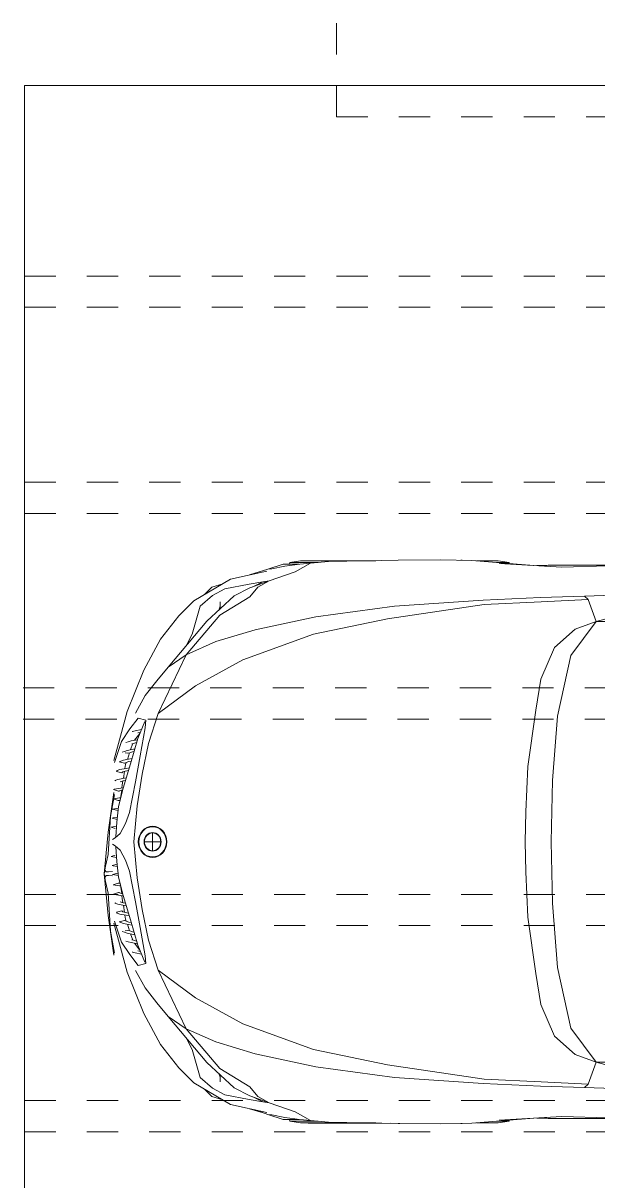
# Model space of a CAD drawing. Header units: metres. Extents: x -686 to 211, y -481 to 125.
# Drawn here: x -291.025 to -289.183, y -443.763 to -440.056 of the extents above; entities that cross this region are included whole.
import ezdxf

# ---------------------------------------------------------------- set-up
doc = ezdxf.new("R2010")
doc.units = ezdxf.units.M
doc.linetypes.add('DIVIDE', pattern=[1.25, 0.5, -0.25, 0, -0.25, 0, -0.25])
doc.layers.add('FLOATINGWINDOWS', color=2, linetype='Continuous', plot=False)
doc.layers.add('SRAFY', color=3, linetype='Continuous')
doc.layers.add('T_stafaz', color=253, linetype='Continuous', lineweight=9)

msp = doc.modelspace()

# ---------------------------------------------------------------- linework, layer by layer
at = {"layer": 'FLOATINGWINDOWS', "linetype": 'Continuous', "lineweight": 0, "flags": 128}
msp.add_lwpolyline([(-291.0208, -440.2555), (-291.0208, -446.8555), (-285.7208, -446.8555), (-285.7208, -441.7555), (-285.7208, -440.2555)], close=True, dxfattribs=at)
at = {"layer": 'SRAFY', "linetype": 'DIVIDE', "lineweight": 0, "ltscale": 0.15}
for p, q in [((-290.0208, -434.2555), (-290.0208, -440.3555)), ((-291.0208, -440.2555), (-291.0208, -446.8555)), ((-284.7208, -440.2555), (-291.0208, -440.2555)), ((-290.0208, -440.3555), (-274.5208, -440.3555)), ((-291.0208, -440.8655), (-284.7208, -440.8655)), ((-291.0208, -440.9655), (-284.7208, -440.9655)), ((-291.0208, -441.5255), (-284.7208, -441.5255)), ((-291.0208, -441.6255), (-284.7208, -441.6255)), ((-291.0252, -442.184), (-284.7252, -442.184)), ((-291.0252, -442.284), (-284.7252, -442.284)), ((-291.0208, -442.8455), (-284.7208, -442.8455)), ((-291.0208, -442.9455), (-284.7208, -442.9455)), ((-291.0208, -443.5055), (-284.7208, -443.5055)), ((-291.0208, -443.6055), (-284.7208, -443.6055))]:
    msp.add_line(p, q, dxfattribs=at)
at = {"layer": 'T_stafaz', "linetype": 'Continuous'}
for p, q in [((-289.9284, -441.7776), (-289.8232, -441.7757)), ((-289.8232, -441.7757), (-289.6865, -441.7738)), ((-289.6865, -441.7738), (-289.5866, -441.7758)), ((-289.622, -441.7751), (-289.6182, -441.7751)), ((-289.5866, -441.7758), (-289.4147, -441.7901)), ((-290.3607, -441.8363), (-290.2438, -441.8103)), ((-290.2993, -441.8227), (-290.2411, -441.8042)), ((-290.2411, -441.8042), (-290.1913, -441.788)), ((-290.2411, -441.8042), (-290.228, -441.8026)), ((-290.2364, -441.8409), (-290.1534, -441.8124)), ((-290.228, -441.8026), (-290.186, -441.794)), ((-290.1913, -441.788), (-290.1914, -441.788)), ((-290.1677, -441.7884), (-290.1913, -441.788)), ((-290.186, -441.794), (-290.1387, -441.7877)), ((-290.1717, -441.7883), (-290.1708, -441.7824)), ((-290.1708, -441.7824), (-290.1359, -441.777)), ((-290.1708, -441.7824), (-290.0885, -441.7824)), ((-290.1415, -441.788), (-290.1677, -441.7884)), ((-290.1677, -441.7884), (-290.1676, -441.7884)), ((-290.1534, -441.8124), (-290.1045, -441.7845)), ((-290.1387, -441.7877), (-290.1045, -441.7845)), ((-290.1359, -441.777), (-289.8952, -441.777)), ((-290.1045, -441.7845), (-290.0467, -441.7797)), ((-290.0885, -441.7824), (-290.0792, -441.7824)), ((-290.0467, -441.7797), (-289.9284, -441.7776)), ((-289.5024, -441.777), (-289.5721, -441.777)), ((-289.5448, -441.777), (-289.5214, -441.777)), ((-289.5448, -441.777), (-289.5214, -441.777)), ((-289.5067, -441.7824), (-289.4675, -441.7824)), ((-289.4675, -441.7824), (-289.5024, -441.777)), ((-289.4998, -441.7857), (-289.299, -441.7975)), ((-289.467, -441.7857), (-289.4675, -441.7824)), ((-289.4147, -441.7901), (-289.3741, -441.7931)), ((-289.3791, -441.7927), (-289.3426, -441.7914)), ((-289.3553, -441.7942), (-289.3426, -441.7914)), ((-289.3553, -441.7942), (-289.3426, -441.7914)), ((-289.3426, -441.7914), (-289.3092, -441.7914)), ((-289.3092, -441.7914), (-289.2496, -441.7914)), ((-289.299, -441.7975), (-289.1503, -441.7934)), ((-289.2496, -441.7914), (-289.1241, -441.7914)), ((-290.4782, -441.905), (-290.3607, -441.8363)), ((-290.3012, -441.8522), (-290.2566, -441.8443)), ((-290.3012, -441.8522), (-290.2566, -441.8443)), ((-290.3012, -441.8522), (-290.2566, -441.8443)), ((-290.2983, -441.8638), (-290.2364, -441.8409)), ((-290.2887, -441.8602), (-290.2566, -441.8443)), ((-290.2725, -441.8619), (-290.2364, -441.8409)), ((-290.2566, -441.8443), (-290.2364, -441.8409)), ((-290.2566, -441.8443), (-290.2364, -441.8409)), ((-290.2566, -441.8443), (-290.2364, -441.8409)), ((-290.4423, -441.8841), (-290.4199, -441.8621)), ((-290.4199, -441.8621), (-290.3853, -441.8507)), ((-290.4182, -441.8883), (-290.3792, -441.8673)), ((-290.4182, -441.8883), (-290.3792, -441.8673)), ((-290.4182, -441.8883), (-290.3792, -441.8673)), ((-290.3792, -441.8673), (-290.3012, -441.8522)), ((-290.3792, -441.8673), (-290.3012, -441.8522)), ((-290.3792, -441.8673), (-290.3012, -441.8522)), ((-290.3483, -441.8899), (-290.2983, -441.8638)), ((-290.2984, -441.893), (-290.2725, -441.8619)), ((-289.2255, -441.8906), (-289.0978, -441.8865)), ((-290.5258, -441.9534), (-290.4782, -441.905)), ((-290.4833, -442.0123), (-290.4574, -441.9228)), ((-290.4833, -442.0123), (-290.4574, -441.9228)), ((-290.4833, -442.0123), (-290.4574, -441.9228)), ((-290.4574, -441.9228), (-290.4182, -441.8883)), ((-290.4574, -441.9228), (-290.4182, -441.8883)), ((-290.4574, -441.9228), (-290.4182, -441.8883)), ((-290.4368, -441.9707), (-290.3483, -441.8899)), ((-290.3983, -441.9355), (-290.3939, -441.923)), ((-290.3952, -441.9512), (-290.2984, -441.893)), ((-290.3939, -441.9154), (-290.3939, -441.9091)), ((-290.3939, -441.923), (-290.3939, -441.9091)), ((-290.3939, -441.9091), (-290.3939, -441.9279)), ((-290.3939, -441.9091), (-290.3939, -441.9154)), ((-290.3939, -441.923), (-290.3939, -441.9154)), ((-290.3939, -441.9154), (-290.3939, -441.923)), ((-290.3939, -441.9154), (-290.3939, -441.923)), ((-290.3939, -441.9279), (-290.3939, -441.9154)), ((-290.3939, -441.9154), (-290.3939, -441.9315)), ((-290.3939, -441.9154), (-290.3939, -441.9315)), ((-290.3939, -441.923), (-290.3939, -441.9279)), ((-290.3939, -441.923), (-290.3939, -441.9279)), ((-290.0869, -441.9562), (-289.8345, -441.9221)), ((-289.8579, -441.963), (-289.5477, -441.9171)), ((-289.8345, -441.9221), (-289.5507, -441.9033)), ((-289.5507, -441.9033), (-289.3666, -441.8943)), ((-289.5477, -441.9171), (-289.3654, -441.9082)), ((-289.3666, -441.8943), (-289.2255, -441.8906)), ((-289.3654, -441.9082), (-289.2138, -441.9008)), ((-289.2255, -441.8906), (-289.2138, -441.9008)), ((-289.2255, -441.8906), (-289.2138, -441.9008)), ((-289.2138, -441.9008), (-289.2012, -441.9364)), ((-290.5847, -442.0282), (-290.5258, -441.9534)), ((-290.5023, -442.0785), (-290.3952, -441.9512)), ((-290.3939, -441.9279), (-290.3939, -441.9315)), ((-290.3939, -441.9279), (-290.3939, -441.9315)), ((-290.2815, -441.9988), (-290.0869, -441.9562)), ((-289.2012, -441.9364), (-289.1884, -441.972)), ((-289.1884, -441.972), (-289.133, -441.9563)), ((-290.5602, -442.1182), (-290.4368, -441.9707)), ((-290.0945, -442.0122), (-289.8579, -441.963)), ((-289.3217, -442.0544), (-289.2559, -441.9962)), ((-289.2695, -442.0807), (-289.1884, -441.972)), ((-289.1885, -441.972), (-289.2695, -442.0807)), ((-289.2695, -442.0807), (-289.1884, -441.972)), ((-289.2559, -441.9962), (-289.1884, -441.972)), ((-289.1885, -441.972), (-289.1885, -441.972)), ((-289.1884, -441.972), (-289.0548, -441.972)), ((-290.6382, -442.1277), (-290.5847, -442.0282)), ((-290.5014, -442.0479), (-290.4833, -442.0123)), ((-290.5014, -442.0479), (-290.4833, -442.0123)), ((-290.5014, -442.0479), (-290.4833, -442.0123)), ((-290.4077, -442.0362), (-290.2815, -441.9988)), ((-290.3206, -442.094), (-290.0945, -442.0122)), ((-290.5023, -442.0785), (-290.4077, -442.0362)), ((-289.3663, -442.1562), (-289.3217, -442.0544)), ((-290.5922, -442.2665), (-290.5023, -442.0785)), ((-290.5602, -442.1182), (-290.5023, -442.0785)), ((-290.4731, -442.1774), (-290.3206, -442.094)), ((-289.2695, -442.0807), (-289.3129, -442.2743)), ((-289.3128, -442.2743), (-289.2695, -442.0807)), ((-289.3128, -442.2743), (-289.2695, -442.0807)), ((-290.6919, -442.26), (-290.6382, -442.1277)), ((-290.597, -442.1618), (-290.5602, -442.1182)), ((-290.6338, -442.2091), (-290.597, -442.1618)), ((-290.5922, -442.2665), (-290.4731, -442.1774)), ((-289.3818, -442.2552), (-289.3663, -442.1562)), ((-290.6655, -442.2656), (-290.6338, -442.2091)), ((-289.4074, -442.4361), (-289.3818, -442.2552)), ((-290.7131, -442.3385), (-290.6919, -442.26)), ((-290.6829, -442.3159), (-290.6565, -442.2809)), ((-290.6576, -442.3462), (-290.6356, -442.2919)), ((-290.6565, -442.2809), (-290.6323, -442.2872)), ((-290.6336, -442.3123), (-290.6323, -442.2872)), ((-290.6229, -442.362), (-290.5922, -442.2665)), ((-290.6229, -442.362), (-290.5922, -442.2665)), ((-289.3281, -442.4805), (-289.3128, -442.2743)), ((-289.3281, -442.4805), (-289.3128, -442.2743)), ((-290.7101, -442.3561), (-290.6829, -442.3159)), ((-290.6742, -442.3236), (-290.6657, -442.3217)), ((-290.6742, -442.3251), (-290.6742, -442.3236)), ((-290.6679, -442.3522), (-290.6512, -442.3303)), ((-290.6657, -442.3217), (-290.6461, -442.3179)), ((-290.6574, -442.3282), (-290.6496, -442.3265)), ((-290.6506, -442.4023), (-290.6336, -442.3123)), ((-290.7344, -442.417), (-290.7131, -442.3385)), ((-290.7325, -442.4233), (-290.7101, -442.3561)), ((-290.6965, -442.3592), (-290.6885, -442.3573)), ((-290.6885, -442.3573), (-290.6791, -442.3543)), ((-290.6813, -442.4272), (-290.6576, -442.3462)), ((-290.6807, -442.3821), (-290.6741, -442.3625)), ((-290.6791, -442.3543), (-290.6589, -442.3505)), ((-290.6771, -442.3632), (-290.6715, -442.3619)), ((-290.6715, -442.3619), (-290.6622, -442.359)), ((-290.6622, -442.359), (-290.6613, -442.3588)), ((-290.6436, -442.4601), (-290.6229, -442.362)), ((-290.6436, -442.4601), (-290.6229, -442.362)), ((-290.7076, -442.3897), (-290.7005, -442.3875)), ((-290.7005, -442.3875), (-290.6919, -442.3846)), ((-290.6984, -442.3919), (-290.69, -442.3938)), ((-290.6919, -442.3846), (-290.6716, -442.38)), ((-290.6912, -442.4132), (-290.6841, -442.3921)), ((-290.69, -442.3938), (-290.683, -442.3918)), ((-290.69, -442.3938), (-290.69, -442.3938)), ((-290.683, -442.3918), (-290.6746, -442.3889)), ((-290.6746, -442.3889), (-290.6699, -442.3883)), ((-290.6716, -442.38), (-290.6673, -442.3795)), ((-290.6654, -442.4847), (-290.6506, -442.4023)), ((-290.7173, -442.4211), (-290.712, -442.419)), ((-290.7173, -442.4211), (-290.6998, -442.4254)), ((-290.7155, -442.446), (-290.6949, -442.4419)), ((-290.712, -442.419), (-290.7036, -442.4159)), ((-290.705, -442.5049), (-290.6813, -442.4272)), ((-290.7036, -442.4159), (-290.6873, -442.4123)), ((-290.6998, -442.4254), (-290.6947, -442.4233)), ((-290.6998, -442.4254), (-290.6996, -442.4254)), ((-290.6988, -442.4426), (-290.6967, -442.4292)), ((-290.6967, -442.4292), (-290.6947, -442.4233)), ((-290.6949, -442.4419), (-290.6854, -442.4406)), ((-290.6947, -442.4233), (-290.6865, -442.4203)), ((-290.6873, -442.4123), (-290.6762, -442.41)), ((-290.6865, -442.4203), (-290.6788, -442.4186)), ((-289.4145, -442.5814), (-289.4074, -442.4361)), ((-290.7309, -442.4809), (-290.7281, -442.4794)), ((-290.7281, -442.4794), (-290.7215, -442.4773)), ((-290.726, -442.4517), (-290.7233, -442.4489)), ((-290.726, -442.4517), (-290.7088, -442.4561)), ((-290.7233, -442.4489), (-290.7155, -442.446)), ((-290.7215, -442.4773), (-290.7008, -442.4735)), ((-290.7088, -442.4561), (-290.7061, -442.4534)), ((-290.7088, -442.4561), (-290.708, -442.4561)), ((-290.7061, -442.4534), (-290.6985, -442.4505)), ((-290.7039, -442.4741), (-290.7002, -442.4512)), ((-290.7008, -442.4735), (-290.6952, -442.4727)), ((-290.6985, -442.4505), (-290.688, -442.4491)), ((-290.6597, -442.562), (-290.6436, -442.4601)), ((-290.6597, -442.562), (-290.6436, -442.4601)), ((-290.7356, -442.5101), (-290.7329, -442.5085)), ((-290.7356, -442.5101), (-290.719, -442.515)), ((-290.7329, -442.5085), (-290.7261, -442.5071)), ((-290.7309, -442.4809), (-290.7284, -442.4823)), ((-290.7261, -442.5071), (-290.7054, -442.5038)), ((-290.7192, -442.5643), (-290.705, -442.5049)), ((-290.719, -442.515), (-290.7164, -442.5135)), ((-290.719, -442.515), (-290.7166, -442.5155)), ((-290.7164, -442.5135), (-290.7098, -442.5122)), ((-290.714, -442.4855), (-290.7113, -442.4841)), ((-290.7116, -442.5324), (-290.7093, -442.5121)), ((-290.7113, -442.4841), (-290.7048, -442.482)), ((-290.7098, -442.5122), (-290.7067, -442.512)), ((-290.7084, -442.5043), (-290.7075, -442.4963)), ((-290.7075, -442.4963), (-290.7052, -442.4821)), ((-290.7054, -442.5038), (-290.7047, -442.5038)), ((-290.7048, -442.482), (-290.6977, -442.481)), ((-290.6844, -442.5828), (-290.6654, -442.4847)), ((-289.3329, -442.6772), (-289.3281, -442.4805)), ((-289.3329, -442.6772), (-289.3281, -442.4805)), ((-290.7529, -442.6458), (-290.7344, -442.5194)), ((-290.7448, -442.5957), (-290.7325, -442.5257)), ((-290.737, -442.5397), (-290.7159, -442.5362)), ((-290.737, -442.5397), (-290.7204, -442.5447)), ((-290.7204, -442.5447), (-290.7178, -442.5447)), ((-290.7178, -442.5447), (-290.7145, -442.5446)), ((-290.7159, -442.5362), (-290.7133, -442.5362)), ((-290.7133, -442.5362), (-290.7125, -442.5362)), ((-290.7385, -442.5723), (-290.7197, -442.569)), ((-290.7385, -442.5723), (-290.7218, -442.5771)), ((-290.7248, -442.6141), (-290.7192, -442.5643)), ((-290.7218, -442.5771), (-290.7208, -442.5771)), ((-290.7218, -442.5771), (-290.7206, -442.5771)), ((-290.6971, -442.6189), (-290.6844, -442.5828)), ((-290.6703, -442.6772), (-290.6597, -442.562)), ((-289.4162, -442.6772), (-289.4145, -442.5814)), ((-290.7522, -442.7179), (-290.7448, -442.5957)), ((-290.7433, -442.63), (-290.7256, -442.6273)), ((-290.7393, -442.6012), (-290.7367, -442.6002)), ((-290.7393, -442.6012), (-290.7239, -442.6058)), ((-290.7367, -442.6002), (-290.723, -442.5979)), ((-290.7277, -442.6611), (-290.7248, -442.6141)), ((-290.7147, -442.6507), (-290.6971, -442.6189)), ((-290.7591, -442.7127), (-290.7529, -442.6458)), ((-290.7433, -442.63), (-290.7298, -442.6342)), ((-290.7386, -442.6702), (-290.7307, -442.6646)), ((-290.7386, -442.6702), (-290.7307, -442.6646)), ((-290.7307, -442.6646), (-290.7147, -442.6507)), ((-290.7262, -442.6351), (-290.7261, -442.6351)), ((-290.6103, -442.6486), (-290.6103, -442.7059)), ((-290.7386, -442.6843), (-290.7307, -442.6898)), ((-290.7386, -442.6843), (-290.7307, -442.6898)), ((-290.7307, -442.6898), (-290.7147, -442.7038)), ((-290.7277, -442.6933), (-290.7248, -442.7404)), ((-290.6703, -442.6772), (-290.6597, -442.7925)), ((-290.6364, -442.6772), (-290.5841, -442.6772)), ((-289.4162, -442.6772), (-289.4145, -442.7731)), ((-289.3329, -442.6772), (-289.3281, -442.874)), ((-289.3329, -442.6772), (-289.3281, -442.874)), ((-290.7654, -442.7796), (-290.7591, -442.7127)), ((-290.7607, -442.755), (-290.7522, -442.7179)), ((-290.7433, -442.7244), (-290.7298, -442.7202)), ((-290.7433, -442.7244), (-290.7256, -442.7272)), ((-290.7262, -442.7194), (-290.7261, -442.7194)), ((-290.7147, -442.7038), (-290.6971, -442.7356)), ((-290.6971, -442.7356), (-290.6844, -442.7717)), ((-290.7654, -442.7796), (-290.7607, -442.755)), ((-290.7628, -442.7675), (-290.7586, -442.7737)), ((-290.7586, -442.7737), (-290.7516, -442.7737)), ((-290.7586, -442.7737), (-290.7516, -442.7737)), ((-290.7516, -442.7737), (-290.7386, -442.7725)), ((-290.7393, -442.7533), (-290.7239, -442.7487)), ((-290.7393, -442.7533), (-290.7367, -442.7543)), ((-290.7367, -442.7543), (-290.723, -442.7566)), ((-290.7248, -442.7404), (-290.7192, -442.7902)), ((-290.6844, -442.7717), (-290.6654, -442.8697)), ((-289.4145, -442.7731), (-289.4074, -442.9183)), ((-290.7654, -442.7796), (-290.7591, -442.8464)), ((-290.7654, -442.7796), (-290.7607, -442.8041)), ((-290.7628, -442.7916), (-290.7586, -442.7854)), ((-290.7607, -442.8041), (-290.7522, -442.8412)), ((-290.7586, -442.7854), (-290.7516, -442.7854)), ((-290.7516, -442.7854), (-290.7386, -442.7866)), ((-290.7385, -442.7821), (-290.7218, -442.7773)), ((-290.7385, -442.7821), (-290.7197, -442.7854)), ((-290.737, -442.8147), (-290.7204, -442.8098)), ((-290.7218, -442.7773), (-290.7208, -442.7773)), ((-290.7218, -442.7773), (-290.7206, -442.7773)), ((-290.7204, -442.8098), (-290.7178, -442.8098)), ((-290.7192, -442.7902), (-290.705, -442.8495)), ((-290.7178, -442.8098), (-290.7145, -442.8099)), ((-290.6597, -442.7925), (-290.6436, -442.8944)), ((-290.7591, -442.8464), (-290.7529, -442.9133)), ((-290.7522, -442.8412), (-290.7448, -442.9634)), ((-290.737, -442.8147), (-290.7159, -442.8182)), ((-290.7356, -442.8444), (-290.719, -442.8395)), ((-290.7356, -442.8444), (-290.7329, -442.8459)), ((-290.7329, -442.8459), (-290.7261, -442.8473)), ((-290.7261, -442.8473), (-290.7054, -442.8506)), ((-290.719, -442.8395), (-290.7166, -442.839)), ((-290.719, -442.8395), (-290.7164, -442.841)), ((-290.7164, -442.841), (-290.7098, -442.8423)), ((-290.7159, -442.8182), (-290.7133, -442.8182)), ((-290.7133, -442.8182), (-290.7125, -442.8183)), ((-290.7116, -442.822), (-290.7093, -442.8423)), ((-290.7098, -442.8423), (-290.7067, -442.8424)), ((-290.7084, -442.8501), (-290.7075, -442.8582)), ((-290.7054, -442.8506), (-290.7047, -442.8507)), ((-290.705, -442.8495), (-290.6813, -442.9273)), ((-290.7309, -442.8736), (-290.7284, -442.8722)), ((-290.7309, -442.8736), (-290.7281, -442.8751)), ((-290.7281, -442.8751), (-290.7215, -442.8772)), ((-290.7215, -442.8772), (-290.7008, -442.8809)), ((-290.714, -442.8689), (-290.7113, -442.8703)), ((-290.7113, -442.8703), (-290.7048, -442.8725)), ((-290.7075, -442.8582), (-290.7052, -442.8723)), ((-290.7048, -442.8725), (-290.6977, -442.8735)), ((-290.7039, -442.8803), (-290.7002, -442.9033)), ((-290.7008, -442.8809), (-290.6952, -442.8817)), ((-290.6654, -442.8697), (-290.6506, -442.9521)), ((-289.3281, -442.874), (-289.3128, -443.0802)), ((-289.3281, -442.874), (-289.3128, -443.0802)), ((-290.7529, -442.9133), (-290.7344, -443.0398)), ((-290.726, -442.9027), (-290.7088, -442.8983)), ((-290.726, -442.9027), (-290.7233, -442.9055)), ((-290.7233, -442.9055), (-290.7155, -442.9085)), ((-290.7155, -442.9085), (-290.6949, -442.9126)), ((-290.7088, -442.8983), (-290.708, -442.8983)), ((-290.7088, -442.8983), (-290.7061, -442.901)), ((-290.7061, -442.901), (-290.6985, -442.9039)), ((-290.6988, -442.9118), (-290.6967, -442.9253)), ((-290.6985, -442.9039), (-290.688, -442.9053)), ((-290.6949, -442.9126), (-290.6854, -442.9138)), ((-290.6436, -442.8944), (-290.6229, -442.9925)), ((-289.4074, -442.9183), (-289.3818, -443.0993)), ((-290.7344, -442.9374), (-290.7131, -443.016)), ((-290.7325, -442.9311), (-290.7101, -442.9984)), ((-290.7173, -442.9333), (-290.6998, -442.9291)), ((-290.7173, -442.9333), (-290.712, -442.9354)), ((-290.712, -442.9354), (-290.7036, -442.9385)), ((-290.7036, -442.9385), (-290.6873, -442.9422)), ((-290.6998, -442.9291), (-290.6996, -442.9291)), ((-290.6998, -442.9291), (-290.6947, -442.9311)), ((-290.6984, -442.9625), (-290.69, -442.9607)), ((-290.6967, -442.9253), (-290.6947, -442.9311)), ((-290.6947, -442.9311), (-290.6865, -442.9341)), ((-290.6912, -442.9413), (-290.6841, -442.9624)), ((-290.69, -442.9607), (-290.69, -442.9607)), ((-290.69, -442.9607), (-290.683, -442.9627)), ((-290.6873, -442.9422), (-290.6762, -442.9445)), ((-290.6865, -442.9341), (-290.6788, -442.9358)), ((-290.6813, -442.9273), (-290.6576, -443.0082)), ((-290.6506, -442.9521), (-290.6336, -443.0421)), ((-290.7448, -442.9634), (-290.7325, -443.0334)), ((-290.7101, -442.9984), (-290.6829, -443.0385)), ((-290.7076, -442.9648), (-290.7005, -442.9669)), ((-290.7005, -442.9669), (-290.6919, -442.9698)), ((-290.6965, -442.9952), (-290.6885, -442.9972)), ((-290.6919, -442.9698), (-290.6716, -442.9744)), ((-290.6885, -442.9972), (-290.6791, -443.0001)), ((-290.683, -442.9627), (-290.6746, -442.9655)), ((-290.6807, -442.9724), (-290.6741, -442.992)), ((-290.6771, -442.9913), (-290.6715, -442.9926)), ((-290.6746, -442.9655), (-290.6699, -442.9661)), ((-290.6716, -442.9744), (-290.6673, -442.975)), ((-290.6715, -442.9926), (-290.6622, -442.9955)), ((-290.6622, -442.9955), (-290.6613, -442.9956)), ((-290.6229, -442.9925), (-290.5922, -443.0879)), ((-290.7131, -443.016), (-290.6919, -443.0944)), ((-290.6791, -443.0001), (-290.6589, -443.004)), ((-290.6742, -443.0293), (-290.6742, -443.0309)), ((-290.6742, -443.0309), (-290.6657, -443.0328)), ((-290.6679, -443.0022), (-290.6512, -443.0242)), ((-290.6657, -443.0328), (-290.6461, -443.0366)), ((-290.6576, -443.0082), (-290.6356, -443.0626)), ((-290.6574, -443.0262), (-290.6496, -443.028)), ((-290.6829, -443.0385), (-290.6565, -443.0735)), ((-290.6565, -443.0735), (-290.6323, -443.0673)), ((-290.6336, -443.0421), (-290.6323, -443.0673)), ((-290.6919, -443.0944), (-290.6382, -443.2267)), ((-290.6655, -443.0888), (-290.6338, -443.1453)), ((-290.5922, -443.0879), (-290.5023, -443.2759)), ((-290.5922, -443.0879), (-290.4731, -443.177)), ((-289.3818, -443.0993), (-289.3663, -443.1982)), ((-289.2695, -443.2738), (-289.3129, -443.0802)), ((-289.3128, -443.0802), (-289.2695, -443.2738)), ((-289.3128, -443.0802), (-289.2695, -443.2738)), ((-290.6338, -443.1453), (-290.597, -443.1926)), ((-290.4731, -443.177), (-290.3206, -443.2604)), ((-290.597, -443.1926), (-290.5602, -443.2363)), ((-289.3663, -443.1982), (-289.3217, -443.3)), ((-290.6382, -443.2267), (-290.5847, -443.3263)), ((-290.5602, -443.2363), (-290.4368, -443.3837)), ((-290.5602, -443.2363), (-290.5023, -443.2759)), ((-290.5023, -443.2759), (-290.3952, -443.4032)), ((-290.5023, -443.2759), (-290.4077, -443.3182)), ((-290.3206, -443.2604), (-290.0945, -443.3423)), ((-289.2695, -443.2738), (-289.1884, -443.3824)), ((-289.1885, -443.3824), (-289.2695, -443.2738)), ((-289.2695, -443.2738), (-289.1884, -443.3824)), ((-290.5847, -443.3263), (-290.5258, -443.401)), ((-290.5014, -443.3066), (-290.4833, -443.3422)), ((-290.5014, -443.3066), (-290.4833, -443.3422)), ((-290.4077, -443.3182), (-290.2815, -443.3557)), ((-289.3217, -443.3), (-289.2559, -443.3583)), ((-290.4833, -443.3422), (-290.4574, -443.4316)), ((-290.4833, -443.3422), (-290.4574, -443.4316)), ((-290.2815, -443.3557), (-290.0869, -443.3982)), ((-290.0945, -443.3423), (-289.8579, -443.3915)), ((-289.2559, -443.3583), (-289.1884, -443.3824)), ((-290.5258, -443.401), (-290.4782, -443.4494)), ((-290.4368, -443.3837), (-290.3483, -443.4646)), ((-290.4368, -443.3837), (-290.3483, -443.4646)), ((-290.3952, -443.4032), (-290.2984, -443.4615)), ((-290.0869, -443.3982), (-289.8345, -443.4323)), ((-289.8579, -443.3915), (-289.5477, -443.4373)), ((-289.2012, -443.418), (-289.1884, -443.3824)), ((-289.1885, -443.3825), (-289.1885, -443.3824)), ((-289.1884, -443.3824), (-289.0548, -443.3824)), ((-289.1884, -443.3824), (-289.133, -443.3981)), ((-290.4574, -443.4316), (-290.4182, -443.4661)), ((-290.4574, -443.4316), (-290.4182, -443.4661)), ((-290.3983, -443.419), (-290.3939, -443.4314)), ((-290.3939, -443.4266), (-290.3939, -443.423)), ((-290.3939, -443.4266), (-290.3939, -443.423)), ((-290.3939, -443.439), (-290.3939, -443.423)), ((-290.3939, -443.439), (-290.3939, -443.423)), ((-290.3939, -443.4314), (-290.3939, -443.4266)), ((-290.3939, -443.4314), (-290.3939, -443.4266)), ((-290.3939, -443.4454), (-290.3939, -443.4266)), ((-290.3939, -443.4266), (-290.3939, -443.439)), ((-290.3939, -443.4314), (-290.3939, -443.439)), ((-290.3939, -443.439), (-290.3939, -443.4314)), ((-290.3939, -443.439), (-290.3939, -443.4314)), ((-290.3939, -443.4314), (-290.3939, -443.4454)), ((-290.3939, -443.439), (-290.3939, -443.4454)), ((-290.3939, -443.4454), (-290.3939, -443.439)), ((-289.8345, -443.4323), (-289.5507, -443.4511)), ((-289.5477, -443.4373), (-289.3654, -443.4463)), ((-289.2138, -443.4536), (-289.2012, -443.418)), ((-290.4782, -443.4494), (-290.3607, -443.5181)), ((-290.4423, -443.4704), (-290.4199, -443.4924)), ((-290.4182, -443.4661), (-290.3792, -443.4871)), ((-290.4182, -443.4661), (-290.3792, -443.4871)), ((-290.3483, -443.4646), (-290.2983, -443.4906)), ((-290.2984, -443.4615), (-290.2725, -443.4926)), ((-289.5507, -443.4511), (-289.3666, -443.4602)), ((-289.3666, -443.4602), (-289.2255, -443.4639)), ((-289.3654, -443.4463), (-289.2138, -443.4536)), ((-289.2255, -443.4639), (-289.2138, -443.4536)), ((-289.2255, -443.4639), (-289.0978, -443.4679)), ((-290.4199, -443.4924), (-290.3853, -443.5037)), ((-290.3792, -443.4871), (-290.3012, -443.5022)), ((-290.3792, -443.4871), (-290.3012, -443.5022)), ((-290.3607, -443.5181), (-290.2438, -443.5442)), ((-290.3012, -443.5022), (-290.2566, -443.5102)), ((-290.3012, -443.5022), (-290.2566, -443.5102)), ((-290.2983, -443.4906), (-290.2364, -443.5136)), ((-290.2887, -443.4942), (-290.2566, -443.5102)), ((-290.2725, -443.4926), (-290.2364, -443.5136)), ((-290.2566, -443.5102), (-290.2364, -443.5136)), ((-290.2566, -443.5102), (-290.2364, -443.5136)), ((-290.2566, -443.5102), (-290.2364, -443.5136)), ((-290.2364, -443.5136), (-290.1534, -443.542)), ((-290.2993, -443.5318), (-290.2554, -443.5451)), ((-290.2815, -443.5358), (-290.2411, -443.5503)), ((-290.2411, -443.5503), (-290.228, -443.5518)), ((-290.2411, -443.5503), (-290.1913, -443.5665)), ((-290.228, -443.5518), (-290.186, -443.5604)), ((-290.1534, -443.542), (-290.1045, -443.5699)), ((-290.1913, -443.5665), (-290.1914, -443.5664)), ((-290.1677, -443.5661), (-290.1913, -443.5665)), ((-290.186, -443.5604), (-290.1387, -443.5668)), ((-290.1717, -443.5662), (-290.1708, -443.572)), ((-290.1708, -443.572), (-290.0792, -443.572)), ((-290.1708, -443.572), (-290.136, -443.5774)), ((-290.1415, -443.5664), (-290.1677, -443.5661)), ((-290.1387, -443.5668), (-290.1045, -443.5699)), ((-290.136, -443.5774), (-290.1064, -443.5774)), ((-290.1312, -443.5774), (-290.1073, -443.5774)), ((-290.1073, -443.5774), (-290.1169, -443.5774)), ((-290.1169, -443.5774), (-290.0936, -443.5774)), ((-290.1073, -443.5774), (-290.1169, -443.5774)), ((-290.1169, -443.5774), (-290.0935, -443.5774)), ((-290.1169, -443.5774), (-290.1073, -443.5774)), ((-290.1169, -443.5774), (-290.0933, -443.5774)), ((-290.1073, -443.5774), (-290.1114, -443.5778)), ((-290.1114, -443.5778), (-290.1044, -443.5778)), ((-290.1073, -443.5774), (-290.1109, -443.5774)), ((-290.1109, -443.5774), (-290.1064, -443.5774)), ((-290.1073, -443.5774), (-290.1109, -443.5774)), ((-290.1109, -443.5774), (-290.1064, -443.5774)), ((-290.1109, -443.5774), (-290.1109, -443.5774)), ((-290.1064, -443.5774), (-290.0933, -443.5774)), ((-290.1064, -443.5774), (-290.0933, -443.5774)), ((-290.1045, -443.5699), (-290.0467, -443.5747)), ((-290.1044, -443.5778), (-290.1038, -443.5778)), ((-290.1038, -443.5778), (-290.1036, -443.5778)), ((-290.1036, -443.5778), (-290.0833, -443.5778)), ((-290.0936, -443.5774), (-290.0619, -443.5774)), ((-290.0935, -443.5774), (-290.0619, -443.5774)), ((-290.0935, -443.5774), (-290.0718, -443.5774)), ((-290.0933, -443.5774), (-290.0718, -443.5774)), ((-290.0933, -443.5774), (-290.0718, -443.5774)), ((-290.0833, -443.5778), (-290.0476, -443.5778)), ((-290.0718, -443.5774), (-290.0426, -443.5774)), ((-290.0718, -443.5774), (-290.0426, -443.5774)), ((-290.0619, -443.5774), (-290.0228, -443.5774)), ((-290.0619, -443.5774), (-290.0228, -443.5774)), ((-290.0619, -443.5774), (-290.0426, -443.5774)), ((-290.0476, -443.5778), (-289.9999, -443.5778)), ((-290.0467, -443.5747), (-289.9284, -443.5768)), ((-290.0426, -443.5774), (-290.0067, -443.5774)), ((-290.0426, -443.5774), (-290.0067, -443.5774)), ((-290.0228, -443.5774), (-289.9776, -443.5774)), ((-290.0228, -443.5774), (-289.9776, -443.5774)), ((-290.0228, -443.5774), (-290.0067, -443.5774)), ((-290.0067, -443.5774), (-289.965, -443.5774)), ((-290.0067, -443.5774), (-289.965, -443.5774)), ((-289.9999, -443.5778), (-289.9476, -443.5778)), ((-289.9776, -443.5774), (-289.9275, -443.5774)), ((-289.9776, -443.5774), (-289.9275, -443.5774)), ((-289.9776, -443.5774), (-289.965, -443.5774)), ((-289.965, -443.5774), (-289.9189, -443.5774)), ((-289.965, -443.5774), (-289.9189, -443.5774)), ((-289.9476, -443.5778), (-289.9458, -443.5778)), ((-289.9459, -443.5778), (-289.9443, -443.5778)), ((-289.9443, -443.5778), (-289.886, -443.5778)), ((-289.9284, -443.5768), (-289.8232, -443.5788)), ((-289.9284, -443.5768), (-289.8232, -443.5788)), ((-289.9275, -443.5774), (-289.8952, -443.5774)), ((-289.9275, -443.5774), (-289.8952, -443.5774)), ((-289.9275, -443.5774), (-289.9189, -443.5774)), ((-289.9189, -443.5774), (-289.8952, -443.5774)), ((-289.9189, -443.5774), (-289.8952, -443.5774)), ((-289.886, -443.5778), (-289.8754, -443.5778)), ((-289.8181, -443.5796), (-289.8476, -443.5783)), ((-289.8232, -443.5788), (-289.6865, -443.5807)), ((-289.8232, -443.5788), (-289.6865, -443.5807)), ((-289.818, -443.5796), (-289.8181, -443.5796)), ((-289.818, -443.5796), (-289.818, -443.5796)), ((-289.818, -443.5796), (-289.6865, -443.5807)), ((-289.6865, -443.5807), (-289.5866, -443.5787)), ((-289.6865, -443.5807), (-289.5866, -443.5787)), ((-289.622, -443.5794), (-289.6182, -443.5794)), ((-289.6182, -443.5794), (-289.622, -443.5794)), ((-289.6182, -443.5794), (-289.5866, -443.5787)), ((-289.5866, -443.5787), (-289.4147, -443.5644)), ((-289.5024, -443.5774), (-289.5721, -443.5774)), ((-289.5067, -443.572), (-289.4675, -443.572)), ((-289.4675, -443.572), (-289.5024, -443.5774)), ((-289.4998, -443.5687), (-289.299, -443.5569)), ((-289.467, -443.5687), (-289.4675, -443.572)), ((-289.4147, -443.5644), (-289.3741, -443.5613)), ((-289.3791, -443.5617), (-289.3426, -443.5631)), ((-289.3553, -443.5602), (-289.3426, -443.5631)), ((-289.3553, -443.5602), (-289.3426, -443.5631)), ((-289.3426, -443.5631), (-289.3092, -443.5631)), ((-289.3092, -443.5631), (-289.2496, -443.5631)), ((-289.299, -443.5569), (-289.1503, -443.5611)), ((-289.2496, -443.5631), (-289.1241, -443.5631))]:
    msp.add_line(p, q, dxfattribs=at)
for major_axis in [(0, 0.0503), (0, -0.0484), (0, 0.0299), (0, 0.0287)]:
    msp.add_ellipse((-290.6103, -442.6772), major_axis=major_axis, ratio=0.913332, dxfattribs=at)

doc.saveas('drawing.dxf')
